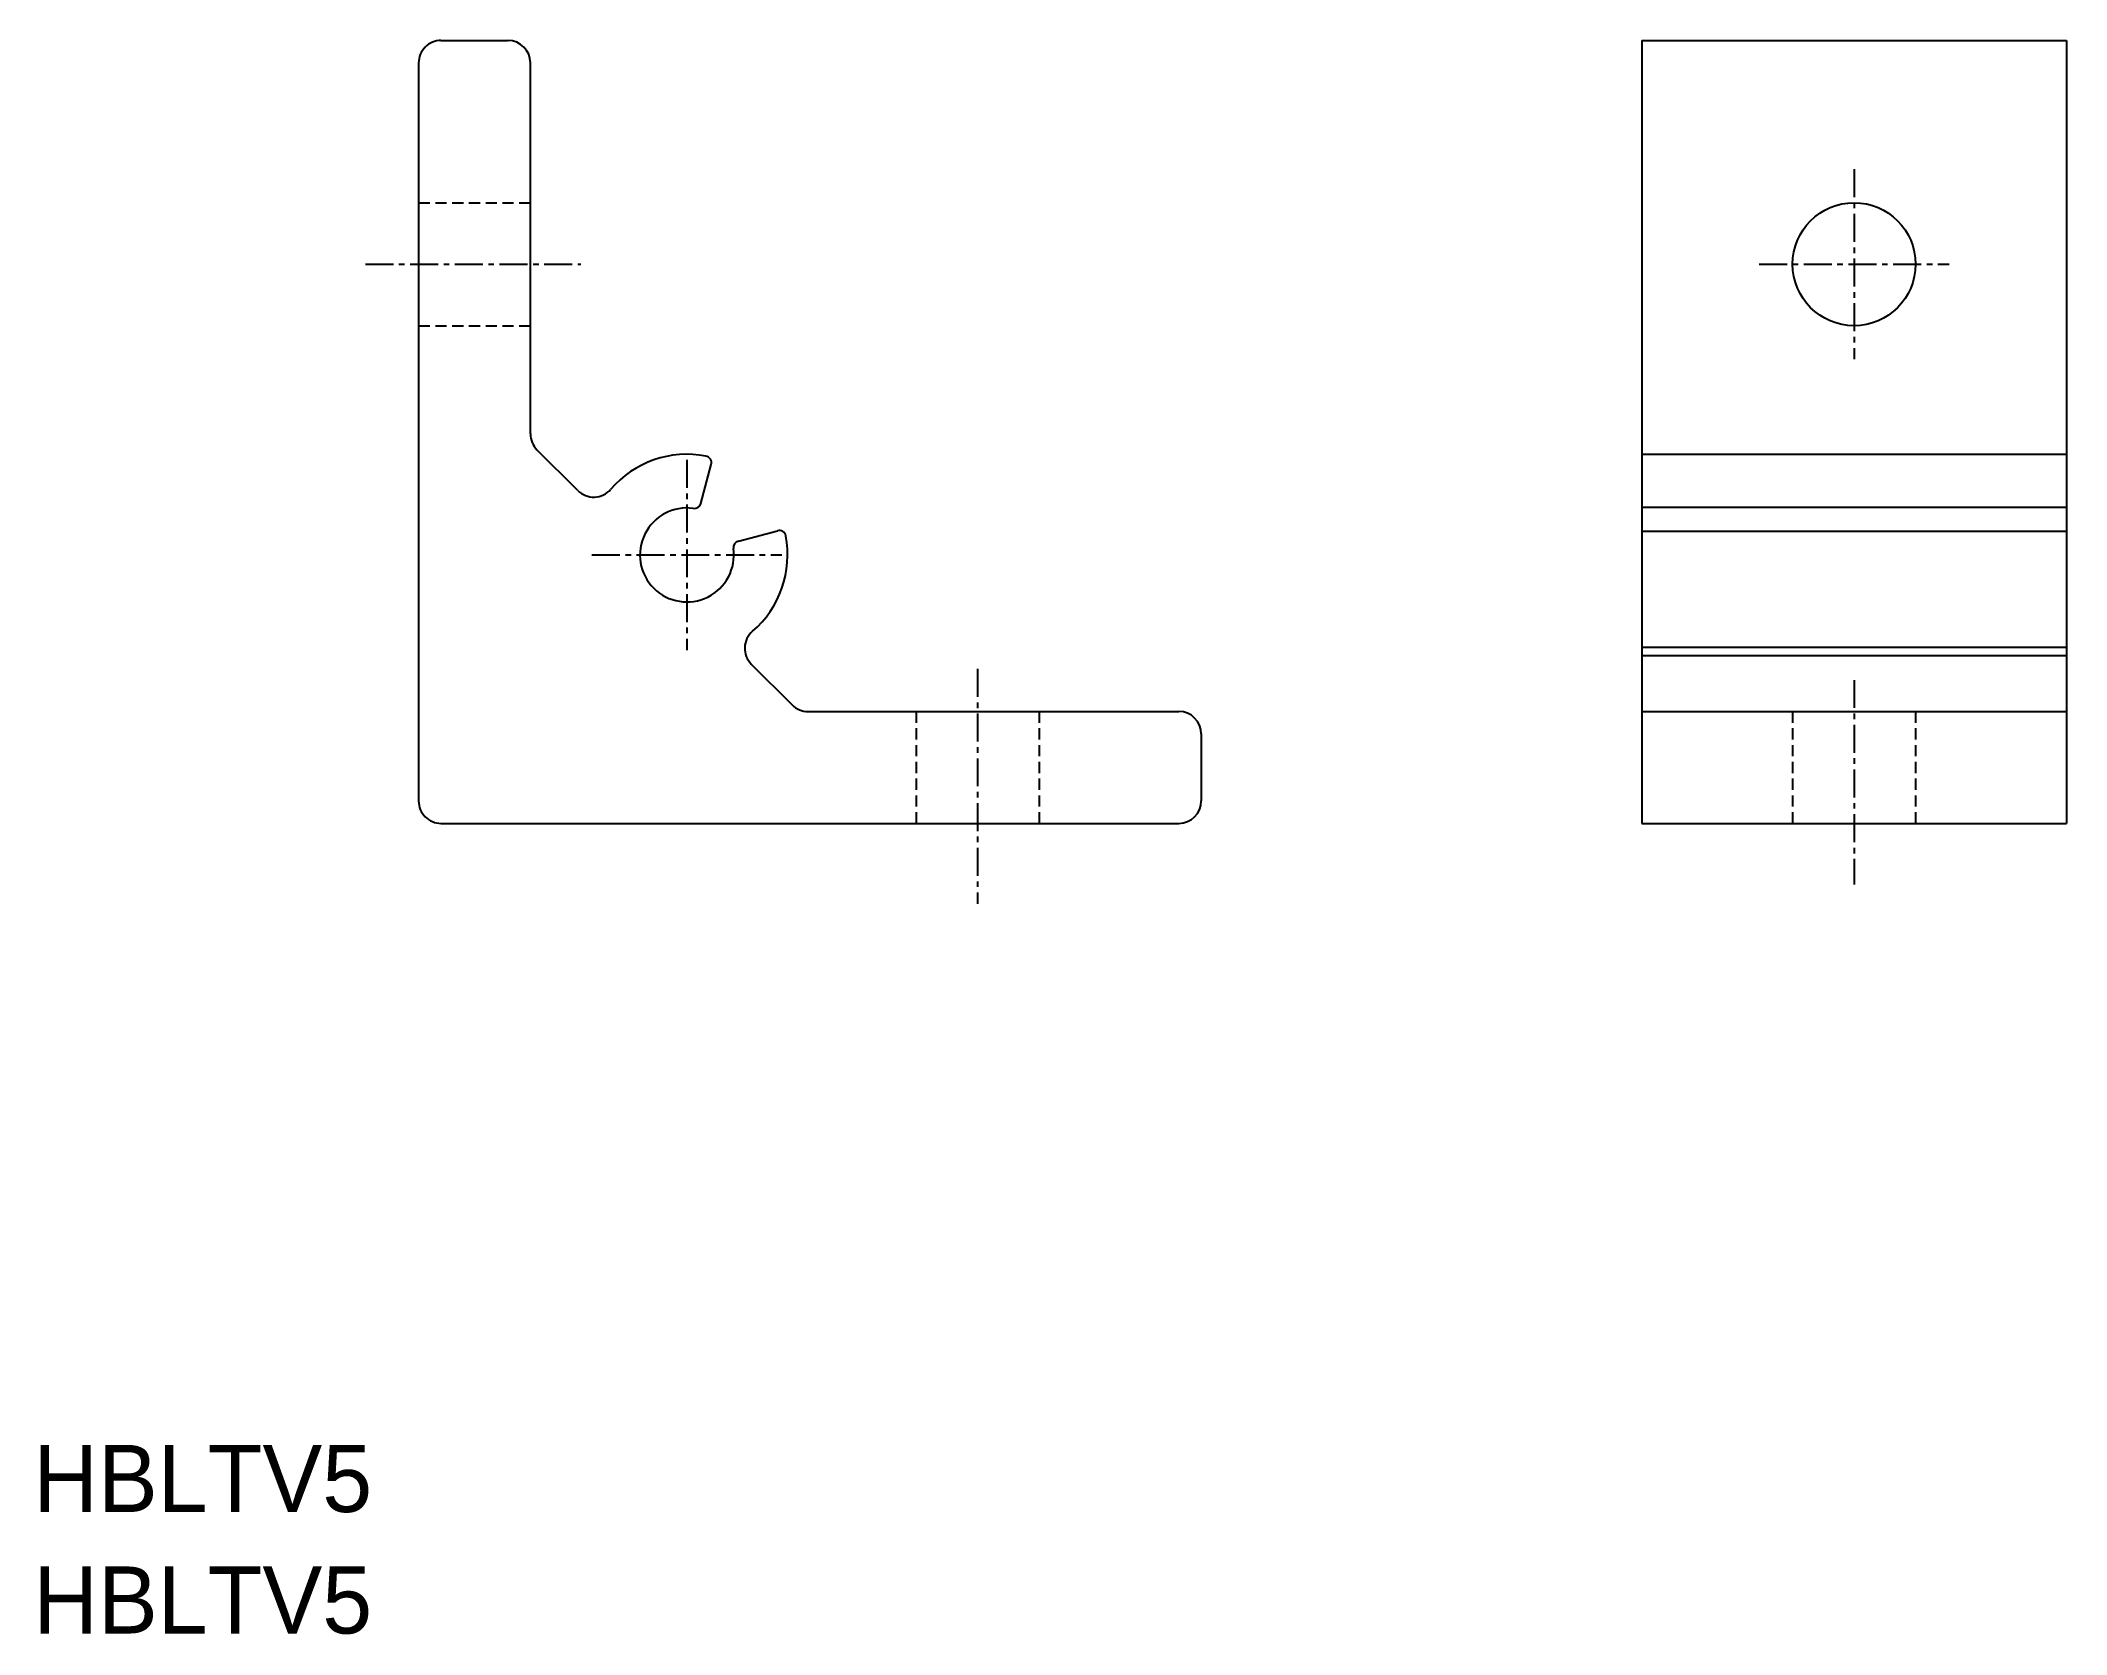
# Model space of a CAD drawing. Extents: x 0.3 to 90.9, y 0 to 71.2.
import ezdxf

# ---------------------------------------------------------------- set-up
doc = ezdxf.new("R2010")
doc.units = 0
doc.linetypes.add('CENTER', pattern=[2, 1.25, -0.25, 0.25, -0.25])
doc.linetypes.add('DASHED', pattern=[0.75, 0.5, -0.25])
doc.layers.get('0').update_dxf_attribs({"linetype": 'CONTINUOUS'})
doc.layers.add('CENTER', color=1, linetype='CENTER')

msp = doc.modelspace()

# ---------------------------------------------------------------- linework, layer by layer
at = {"color": 7, "linetype": 'CONTINUOUS'}
for p, q in [((18.24, 71.224), (21.24, 71.224)), ((71.94, 71.224), (71.94, 36.224)), ((71.94, 71.224), (90.94, 71.224)), ((90.94, 71.224), (90.94, 36.224)), ((17.24, 70.224), (17.24, 37.224)), ((22.24, 53.638), (22.24, 70.224)), ((24.362, 51.102), (22.533, 52.931)), ((71.94, 52.724), (90.94, 52.724)), ((29.856, 50.524), (30.324, 52.271)), ((90.94, 50.352), (71.94, 50.352)), ((31.54, 48.84), (33.287, 49.308)), ((90.94, 49.273), (71.94, 49.273)), ((90.94, 44.091), (71.94, 44.091)), ((71.94, 43.724), (90.94, 43.724)), ((32.118, 43.346), (33.947, 41.517)), ((34.654, 41.224), (51.24, 41.224)), ((71.94, 41.224), (90.94, 41.224)), ((52.24, 40.224), (52.24, 37.224)), ((18.24, 36.224), (51.24, 36.224)), ((71.94, 36.224), (90.94, 36.224))]:
    msp.add_line(p, q, dxfattribs=at)
at = {"color": 3, "linetype": 'DASHED'}
for p, q in [((17.24, 63.974), (22.24, 63.974)), ((17.24, 58.474), (22.24, 58.474)), ((39.49, 41.224), (39.49, 36.224)), ((44.99, 41.224), (44.99, 36.224)), ((78.69, 41.224), (78.69, 36.224)), ((84.19, 41.224), (84.19, 36.224))]:
    msp.add_line(p, q, dxfattribs=at)
at = {"color": 7, "linetype": 'CONTINUOUS'}
msp.add_circle((81.44, 61.224), 2.75, dxfattribs=at)
for centre, radius, start, end in [((18.24, 70.224), 1, 89.99998, 180), ((21.24, 70.224), 1, 0, 90), ((23.24, 53.638), 1, 180, 225.00002), ((29.24, 48.224), 4.5, 79.09603, 139.31914), ((30.035, 52.348), 0.3, 344.9999, 79.09582), ((25.069, 51.809), 1, 225, 319.31915), ((29.24, 48.224), 2.1, 82.18002, 7.8189), ((29.567, 50.602), 0.3, 262.18002, 344.99999), ((29.24, 48.224), 4.5, 310.68086, 10.90376), ((33.364, 49.019), 0.3, 10.90376, 105.00002), ((31.618, 48.551), 0.3, 105.00002, 187.8189), ((32.825, 44.053), 1, 130.68085, 225), ((34.654, 42.224), 1, 224.99996, 270), ((51.24, 40.224), 1, 0, 90), ((18.24, 37.224), 1, 179.99999, 270), ((51.24, 37.224), 1, 270, 0)]:
    msp.add_arc(centre, radius, start, end, dxfattribs=at)
at = {"layer": 'CENTER', "color": 1, "linetype": 'CENTER'}
for p, q in [((81.44, 65.474), (81.44, 56.974)), ((14.86, 61.224), (24.493, 61.224)), ((77.19, 61.224), (85.69, 61.224)), ((29.24, 52.474), (29.24, 43.974)), ((24.99, 48.224), (33.49, 48.224)), ((42.24, 43.13), (42.24, 32.621)), ((81.44, 42.632), (81.44, 33.486))]:
    msp.add_line(p, q, dxfattribs=at)

# ---------------------------------------------------------------- texts
at = {"color": 7, "linetype": 'CONTINUOUS'}
for p in [(0, 5.432), (0, 0)]:
    msp.add_text('HBLTV5', height=3, dxfattribs=at).set_placement(p)

doc.saveas('drawing.dxf')
